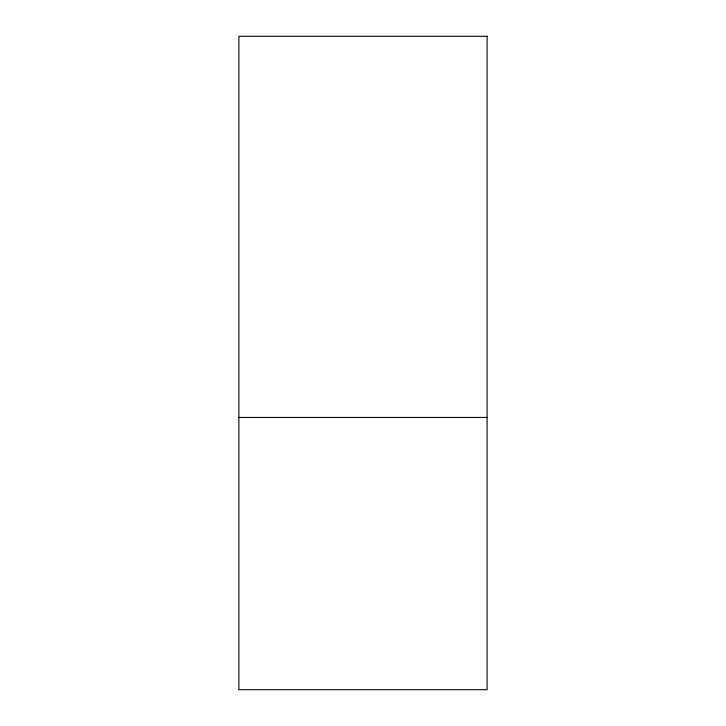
<?xml version="1.0" encoding="UTF-8"?>
<svg xmlns="http://www.w3.org/2000/svg" width="726" height="726" viewBox="0 0 726 726"><rect width="100%" height="100%" fill="white"/><g stroke="black" fill="none" stroke-linecap="round" stroke-linejoin="round"><path stroke-width="1.09" d="M238.89 417.45L487.11 417.45M487.11 36.3L238.89 36.3L238.89 689.7L487.11 689.7L487.11 36.3"/></g></svg>
